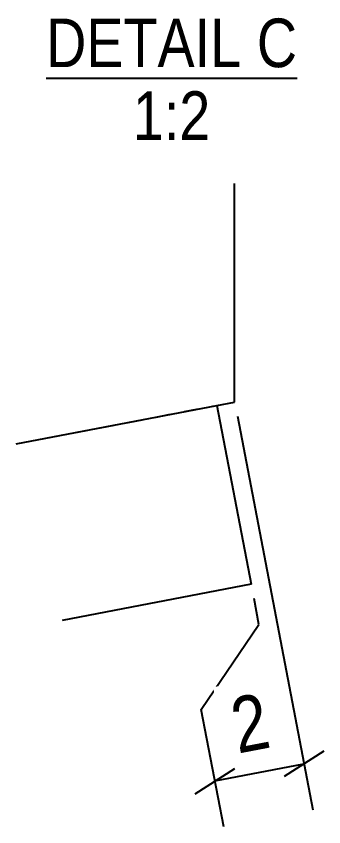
# Model space of a CAD drawing. Header units: millimetres. Extents: x 8 to 70468, y 8 to 3742.
# Drawn here: x 15364.3 to 15406.6, y 8 to 119.3 of the extents above; entities that cross this region are included whole.
import ezdxf

# ---------------------------------------------------------------- set-up
doc = ezdxf.new("R2010")
doc.units = ezdxf.units.MM
doc.linetypes.add('DXK_LINE_DOT2', pattern=[3.9198, 1.9599, -1.9599])
for name, color, linetype in [('MÅLSÆTNING', 7, 'Continuous'), ('STÅL', 7, 'Continuous'), ('TEKST', 7, 'Continuous')]:
    doc.layers.add(name, color=color, linetype=linetype)
doc.styles.add('Arial Narrow', font='ARIALN.TTF', dxfattribs={"height": 0.2})

msp = doc.modelspace()

# ---------------------------------------------------------------- linework, layer by layer
at = {"layer": 'MÅLSÆTNING', "color": 7, "linetype": 'Continuous'}
for p, q in [((15394.71, 64.39), (15405.07, 10.35)), ((15397.68, 35.81), (15397, 39.37)), ((15389.74, 24.11), (15397.68, 35.81)), ((15392.83, 8), (15389.74, 24.11)), ((15406.58, 18.38), (15401.14, 14.89)), ((15388.91, 12.54), (15394.35, 16.03)), ((15391.63, 14.29), (15403.86, 16.63))]:
    msp.add_line(p, q, dxfattribs=at)
at = {"layer": 'STÅL', "color": 2, "linetype": 'Continuous'}
for p, q in [((15394.33, 66.35), (15394.33, 96.35)), ((15364.33, 60.6), (15391.91, 65.89)), ((15391.91, 65.89), (15394.33, 66.35)), ((15391.91, 65.89), (15396.62, 41.33)), ((15396.62, 41.33), (15370.63, 36.35))]:
    msp.add_line(p, q, dxfattribs=at)
at = {"layer": 'STÅL', "color": 7, "linetype": 'DXK_LINE_DOT2'}
msp.add_line((15364.33, 60.6), (15391.91, 65.89), dxfattribs=at)
at = {"layer": 'TEKST', "color": 246, "linetype": 'Continuous'}
msp.add_line((15368.44, 110.85), (15402.92, 110.85), dxfattribs=at)

# ---------------------------------------------------------------- wipeouts: each hides what was drawn before it
at = {"color": 0, "linetype": 'Continuous'}
for points in [[(15395.29, 112.35), (15395.29, 119.35), (15368.44, 119.35), (15368.44, 112.35)], [(15402.92, 112.35), (15402.92, 119.35), (15397.39, 119.35), (15397.39, 112.35)], [(15391.01, 102.35), (15391.01, 109.35), (15380.35, 109.35), (15380.35, 102.35)]]:
    msp.add_wipeout(points, dxfattribs=at).dxf.layer = 'TEKST'

# ---------------------------------------------------------------- next in the draw order: texts
at = {"layer": 'TEKST', "color": 3, "linetype": 'Continuous', "style": 'Arial Narrow'}
for s, height, p in [('DETAIL', 6.681, (15368.44, 112.35)), ('C', 6.68, (15397.39, 112.35)), ('1:2', 6.681, (15380.35, 102.35))]:
    msp.add_text(s, height=height, dxfattribs=at).set_placement(p)

# ---------------------------------------------------------------- next in the draw order: wipeouts: each hides what was drawn before it
at = {"color": 0}
msp.add_wipeout([(15401.43, 17.69), (15399.32, 28.69), (15391.39, 27.17), (15393.5, 16.17)], dxfattribs=at).dxf.layer = 'MÅLSÆTNING'

# ---------------------------------------------------------------- next in the draw order: texts
at = {"layer": 'MÅLSÆTNING', "color": 3, "style": 'Arial Narrow'}
msp.add_text('2', height=7.64, rotation=10.8576, dxfattribs=at).set_placement((15394.77, 18.04))

doc.saveas('drawing.dxf')
